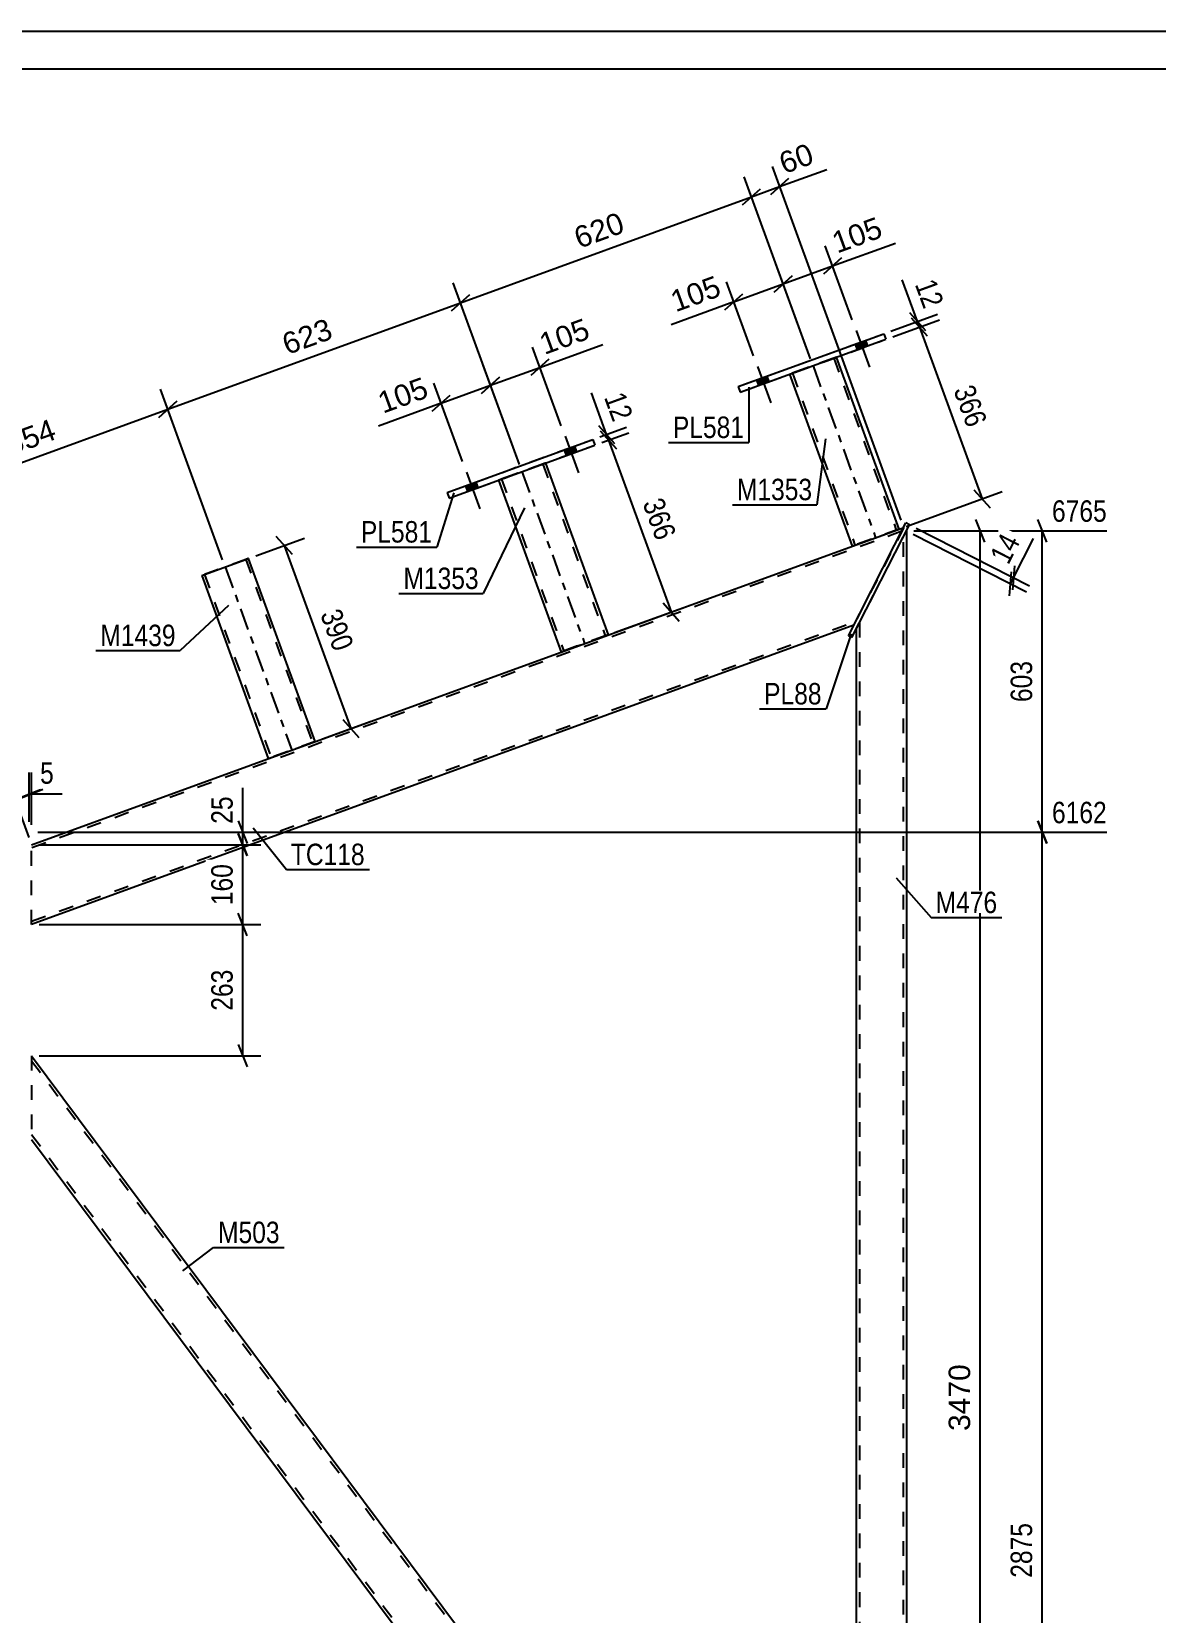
# Model space of a CAD drawing. Header units: millimetres. Extents: x 0 to 1189, y 0 to 841.
# Drawn here: x 181.7 to 331.7, y 630 to 841 of the extents above; entities that cross this region are included whole.
import ezdxf

# ---------------------------------------------------------------- set-up
doc = ezdxf.new("R2010")
doc.units = ezdxf.units.MM
doc.linetypes.add('DXK_LINE_DOT2', pattern=[3.9198, 1.9599, -1.9599])
doc.linetypes.add('DXK_LINE_DOT3', pattern=[5.9187, 2.979, -0.9799, 0.9799, -0.9799])
doc.styles.add('Arial', font='ARIAL.TTF', dxfattribs={"height": 0.2})
doc.styles.add('Arial Narrow', font='ARIALN.TTF', dxfattribs={"height": 0.2})

# ---------------------------------------------------------------- blocks, each defined once
blk = doc.blocks.new('Unknown-285407614-1132')
at = {"color": 5, "linetype": 'Continuous'}
for p, q in [((1189, 841), (0, 841)), ((1184, 836), (5, 836))]:
    blk.add_line(p, q, dxfattribs=at)
blk = doc.blocks.new('Part-285407614-4448 - 4432')
at = {"color": 2, "linetype": 'Continuous'}
for p, q in [((181.71, 732.52), (298.04, 774.86)), ((291.37, 761.79), (181.71, 721.88))]:
    blk.add_line(p, q, dxfattribs=at)
at = {"color": 7, "linetype": 'DXK_LINE_DOT2'}
for p, q in [((298.04, 774.86), (291.37, 761.79)), ((297.77, 774.33), (181.71, 732.09)), ((181.71, 722.3), (291.64, 762.31)), ((181.71, 721.88), (181.71, 732.52))]:
    blk.add_line(p, q, dxfattribs=at)
blk = doc.blocks.new('Part-285407614-4463 - 4432')
at = {"color": 7, "linetype": 'DXK_LINE_DOT2'}
for p, q in [((291.74, 761.34), (298.4, 774.4)), ((298, 543.56), (298, 773.62)), ((292.14, 762.12), (292.14, 550.79))]:
    blk.add_line(p, q, dxfattribs=at)
at = {"color": 2, "linetype": 'Continuous'}
for p, q in [((298.4, 774.4), (298.4, 543.07)), ((291.74, 556.8), (291.74, 761.34))]:
    blk.add_line(p, q, dxfattribs=at)
blk = doc.blocks.new('Part-285407614-4671 - 4432')
at = {"color": 7, "linetype": 'DXK_LINE_DOT2'}
for p, q in [((288.7, 797.42), (282.81, 795.28)), ((289.08, 797.56), (283.19, 795.42)), ((289.02, 797.54), (288.32, 797.29)), ((288.7, 797.42), (288.7, 797.42)), ((288.7, 797.42), (297.05, 774.49)), ((289.08, 797.56), (289.02, 797.54)), ((289.08, 797.56), (289.08, 797.56)), ((289.08, 797.56), (289.08, 797.56)), ((289.08, 797.56), (289.08, 797.56)), ((282.81, 795.28), (282.87, 795.3)), ((282.81, 795.28), (282.81, 795.28)), ((282.81, 795.28), (282.81, 795.28)), ((282.81, 795.28), (282.81, 795.28)), ((282.87, 795.3), (283.56, 795.55)), ((283.19, 795.42), (283.22, 795.43)), ((283.19, 795.42), (283.19, 795.42)), ((283.19, 795.42), (291.54, 772.48)), ((283.22, 795.43), (283.3, 795.46)), ((297.42, 774.62), (291.16, 772.34)), ((297.37, 774.6), (296.67, 774.35)), ((297.42, 774.62), (297.37, 774.6)), ((297.42, 774.62), (297.42, 774.63)), ((297.42, 774.62), (297.42, 774.63)), ((297.42, 774.62), (297.42, 774.62)), ((291.16, 772.34), (297.05, 774.49)), ((291.16, 772.35), (291.16, 772.34)), ((291.16, 772.34), (291.16, 772.34))]:
    blk.add_line(p, q, dxfattribs=at)
at = {"color": 7, "linetype": 'DXK_LINE_DOT3'}
blk.add_line((285.94, 796.42), (294.29, 773.48), dxfattribs=at)
at = {"color": 2, "linetype": 'Continuous'}
for p, q in [((297.42, 774.63), (289.08, 797.56)), ((282.81, 795.28), (291.16, 772.35))]:
    blk.add_line(p, q, dxfattribs=at)
blk = doc.blocks.new('Part-285407614-4664 - 4432')
at = {"color": 2, "linetype": 'Continuous'}
for p, q in [((204.4, 768.43), (210.66, 770.71)), ((210.66, 770.71), (210.66, 770.71)), ((219.55, 746.29), (210.66, 770.71)), ((204.4, 768.43), (204.4, 768.43)), ((204.4, 768.43), (213.28, 744.01))]:
    blk.add_line(p, q, dxfattribs=at)
at = {"color": 7, "linetype": 'DXK_LINE_DOT2'}
for p, q in [((210.28, 770.58), (204.4, 768.43)), ((210.6, 770.69), (209.91, 770.44)), ((210.28, 770.58), (210.28, 770.58)), ((210.28, 770.58), (219.18, 746.14)), ((210.66, 770.71), (210.6, 770.69)), ((204.77, 768.57), (204.8, 768.58)), ((204.77, 768.57), (204.77, 768.57)), ((204.77, 768.57), (213.66, 744.14)), ((213.29, 744), (219.18, 746.14)), ((219.55, 746.28), (213.66, 744.14)), ((219.5, 746.26), (219.09, 746.11)), ((219.55, 746.28), (219.5, 746.26)), ((219.55, 746.28), (219.55, 746.29)), ((219.55, 746.29), (219.55, 746.28)), ((219.55, 746.28), (219.55, 746.28)), ((213.28, 744.01), (213.29, 744)), ((213.29, 744), (213.34, 744.02)), ((213.29, 744), (213.29, 744)), ((213.34, 744.02), (214.04, 744.27))]:
    blk.add_line(p, q, dxfattribs=at)
at = {"color": 7, "linetype": 'DXK_LINE_DOT3'}
blk.add_line((207.53, 769.57), (216.42, 745.14), dxfattribs=at)
blk = doc.blocks.new('Part-285407614-4493 - 4432')
at = {"color": 2, "linetype": 'Continuous'}
for p, q in [((181.71, 704.36), (291.74, 556.8)), ((181.71, 693.2), (288.68, 549.75)), ((291.74, 556.8), (291.74, 555.46)), ((291.74, 555.46), (291.74, 551.28))]:
    blk.add_line(p, q, dxfattribs=at)
at = {"color": 7, "linetype": 'DXK_LINE_DOT2'}
for p, q in [((181.71, 704.36), (181.71, 693.2)), ((181.71, 703.69), (291.74, 556.13)), ((181.71, 693.87), (289.07, 549.89)), ((291.74, 556.7), (291.74, 555.46)), ((290.48, 551.98), (290.9, 552.32)), ((290.48, 551.98), (291.47, 550.76)), ((290.9, 552.32), (291.74, 551.28)), ((291.47, 550.76), (288.68, 549.75))]:
    blk.add_line(p, q, dxfattribs=at)
blk = doc.blocks.new('Bolt-285407614-4729 - 4432')
at = {"linetype": 'Continuous'}
for points in [[(291.83, 798.56), (293.21, 799.06), (292.94, 799.81), (291.56, 799.31)], [(278.68, 793.77), (280.06, 794.28), (279.78, 795.03), (278.4, 794.53)]]:
    blk.add_hatch(color=1, dxfattribs=at).paths.add_polyline_path(points)
at = {"color": 1, "linetype": 'Continuous'}
for p, q in [((291.68, 801.13), (293.46, 796.24)), ((291.56, 799.31), (291.83, 798.56)), ((292.94, 799.81), (293.21, 799.06)), ((278.52, 796.34), (280.3, 791.46)), ((278.4, 794.53), (278.68, 793.77)), ((279.78, 795.03), (280.06, 794.28))]:
    blk.add_line(p, q, dxfattribs=at)
blk = doc.blocks.new('Part-285407614-4554 - 4432')
at = {"color": 2, "linetype": 'Continuous'}
for p, q in [((290.66, 760.39), (298.34, 775.45)), ((291.13, 760.15), (298.81, 775.21)), ((298.81, 775.21), (298.34, 775.45)), ((291.13, 760.15), (290.66, 760.39))]:
    blk.add_line(p, q, dxfattribs=at)
blk = doc.blocks.new('Part-285407614-4676 - 4432')
at = {"color": 2, "linetype": 'Continuous'}
for p, q in [((275.96, 793.64), (295.38, 800.7)), ((276.23, 792.88), (295.66, 799.95)), ((295.38, 800.7), (295.66, 799.95)), ((275.96, 793.64), (276.23, 792.88))]:
    blk.add_line(p, q, dxfattribs=at)
at = {"color": 7, "linetype": 'DXK_LINE_DOT2'}
for p, q in [((275.96, 793.64), (295.38, 800.7)), ((276.23, 792.88), (295.66, 799.95))]:
    blk.add_line(p, q, dxfattribs=at)
blk = doc.blocks.new('Bolt-285407614-4725 - 4432')
at = {"linetype": 'Continuous'}
for points in [[(253.01, 784.44), (254.39, 784.94), (254.12, 785.7), (252.74, 785.19)], [(239.86, 779.65), (241.23, 780.16), (240.96, 780.91), (239.58, 780.41)]]:
    blk.add_hatch(color=1, dxfattribs=at).paths.add_polyline_path(points)
at = {"color": 1, "linetype": 'Continuous'}
for p, q in [((252.74, 785.19), (253.01, 784.44)), ((252.86, 787.01), (254.64, 782.12)), ((254.12, 785.7), (254.39, 784.94)), ((239.7, 782.22), (241.48, 777.34)), ((240.96, 780.91), (241.23, 780.16)), ((239.58, 780.41), (239.86, 779.65))]:
    blk.add_line(p, q, dxfattribs=at)
blk = doc.blocks.new('Part-285407614-4632 - 4432')
at = {"color": 7, "linetype": 'DXK_LINE_DOT2'}
for p, q in [((249.88, 783.3), (243.99, 781.16)), ((250.25, 783.44), (244.37, 781.3)), ((250.2, 783.42), (249.5, 783.17)), ((249.88, 783.3), (249.88, 783.3)), ((249.88, 783.3), (258.23, 760.37)), ((250.25, 783.44), (250.2, 783.42)), ((250.25, 783.44), (250.25, 783.44)), ((250.25, 783.44), (250.25, 783.44)), ((250.25, 783.44), (250.25, 783.44)), ((243.99, 781.16), (244.05, 781.18)), ((243.99, 781.16), (243.99, 781.16)), ((243.99, 781.16), (243.99, 781.16)), ((243.99, 781.16), (243.99, 781.16)), ((244.05, 781.18), (244.74, 781.44)), ((244.37, 781.3), (244.39, 781.31)), ((244.37, 781.3), (244.37, 781.3)), ((244.37, 781.3), (252.71, 758.36)), ((244.39, 781.31), (244.48, 781.34)), ((258.6, 760.5), (252.34, 758.22)), ((258.23, 760.37), (253.09, 758.5)), ((258.54, 760.48), (257.85, 760.23)), ((258.6, 760.5), (258.54, 760.48)), ((258.6, 760.5), (258.6, 760.5)), ((258.6, 760.5), (258.6, 760.5)), ((252.34, 758.22), (252.34, 758.22)), ((252.34, 758.22), (252.34, 758.22)), ((252.71, 758.36), (252.74, 758.37))]:
    blk.add_line(p, q, dxfattribs=at)
at = {"color": 2, "linetype": 'Continuous'}
for p, q in [((250.25, 783.44), (258.6, 760.5)), ((243.99, 781.16), (252.34, 758.22)), ((253.09, 758.5), (252.34, 758.22))]:
    blk.add_line(p, q, dxfattribs=at)
at = {"color": 7, "linetype": 'DXK_LINE_DOT3'}
blk.add_line((247.12, 782.3), (255.47, 759.36), dxfattribs=at)
blk = doc.blocks.new('Part-285407614-4647 - 4432')
at = {"color": 2, "linetype": 'Continuous'}
for p, q in [((237.14, 779.52), (256.56, 786.58)), ((237.41, 778.76), (256.83, 785.83)), ((256.56, 786.58), (256.83, 785.83)), ((237.14, 779.52), (237.41, 778.76))]:
    blk.add_line(p, q, dxfattribs=at)
at = {"color": 7, "linetype": 'DXK_LINE_DOT2'}
for p, q in [((237.14, 779.52), (256.56, 786.58)), ((237.41, 778.76), (256.83, 785.83))]:
    blk.add_line(p, q, dxfattribs=at)
blk = doc.blocks.new('Bolt-285407614-4726 - 4432')
at = {"linetype": 'Continuous'}
for points in [[(253.01, 784.44), (254.39, 784.94), (254.12, 785.7), (252.74, 785.19)], [(239.86, 779.65), (241.23, 780.16), (240.96, 780.91), (239.58, 780.41)]]:
    blk.add_hatch(color=1, dxfattribs=at).paths.add_polyline_path(points)
at = {"color": 1, "linetype": 'Continuous'}
for p, q in [((252.74, 785.19), (253.01, 784.44)), ((252.86, 787.01), (254.64, 782.12)), ((254.12, 785.7), (254.39, 784.94)), ((239.7, 782.22), (241.48, 777.34)), ((240.96, 780.91), (241.23, 780.16)), ((239.58, 780.41), (239.86, 779.65))]:
    blk.add_line(p, q, dxfattribs=at)
blk = doc.blocks.new('Bolt-285407614-4730 - 4432')
at = {"linetype": 'Continuous'}
for points in [[(291.83, 798.56), (293.21, 799.06), (292.94, 799.81), (291.56, 799.31)], [(278.68, 793.77), (280.06, 794.28), (279.78, 795.03), (278.4, 794.53)]]:
    blk.add_hatch(color=1, dxfattribs=at).paths.add_polyline_path(points)
at = {"color": 1, "linetype": 'Continuous'}
for p, q in [((291.68, 801.13), (293.46, 796.24)), ((291.56, 799.31), (291.83, 798.56)), ((292.94, 799.81), (293.21, 799.06)), ((278.52, 796.34), (280.3, 791.46)), ((278.4, 794.53), (278.68, 793.77)), ((279.78, 795.03), (280.06, 794.28))]:
    blk.add_line(p, q, dxfattribs=at)
blk = doc.blocks.new('StraightDimension-285407614-4934 - 4432')
at = {"color": 7, "linetype": 'Continuous'}
for p, q in [((252.34, 788.42), (248.54, 798.88)), ((246.78, 783.24), (241.96, 796.48)), ((242.93, 793.81), (249.51, 796.2)), ((250.72, 797.28), (248.31, 795.12)), ((241.73, 792.73), (244.14, 794.88))]:
    blk.add_line(p, q, dxfattribs=at)
at = {"color": 0}
blk.add_wipeout([(257.15, 799.78), (255.71, 803.72), (248.31, 801.03), (249.75, 797.08)], dxfattribs=at)
at = {"color": 7, "linetype": 'Continuous'}
blk.add_line((249.51, 796.2), (257.9, 799.25), dxfattribs=at)
blk.add_line((249.51, 796.2), (257.9, 799.25), dxfattribs=at)
at = {"color": 3, "style": 'Arial'}
blk.add_text('105', height=2.865, rotation=20.002, dxfattribs=at).set_placement((250.11, 797.85))
blk = doc.blocks.new('StraightDimension-285407614-5119 - 4432')
at = {"color": 7, "linetype": 'Continuous'}
for p, q in [((257.33, 788.46), (259.48, 786.05)), ((257.5, 786.93), (261.08, 788.23)), ((259.75, 785.3), (257.6, 787.71)), ((257.77, 786.18), (261.36, 787.48)), ((258.4, 787.26), (258.68, 786.5))]:
    blk.add_line(p, q, dxfattribs=at)
at = {"color": 0}
blk.add_wipeout([(258.93, 788.01), (262.88, 789.44), (261.22, 794.01), (257.27, 792.57)], dxfattribs=at)
at = {"color": 7, "linetype": 'Continuous'}
blk.add_line((258.4, 787.26), (256.38, 792.81), dxfattribs=at)
blk.add_line((258.4, 787.26), (256.38, 792.81), dxfattribs=at)
at = {"color": 3, "style": 'Arial Narrow'}
blk.add_text('12', height=2.863, rotation=-69.9983, dxfattribs=at).set_placement((258.04, 792.21))
blk = doc.blocks.new('StraightDimension-285407614-4777 - 4432')
at = {"color": 7, "linetype": 'Continuous'}
for p, q in [((317.12, 732.68), (315.92, 735.68)), ((182.71, 734.18), (325.13, 734.18)), ((316.52, 542.55), (316.52, 734.18)), ((299.14, 542.55), (325.13, 542.55)), ((315.92, 544.05), (317.12, 541.05))]:
    blk.add_line(p, q, dxfattribs=at)
at = {"color": 0, "linetype": 'Continuous'}
blk.add_wipeout([(325.73, 734.78), (325.73, 738.98), (317.22, 738.98), (317.22, 734.78)], dxfattribs=at)
at = {"color": 0}
blk.add_wipeout([(315.77, 642.62), (311.57, 642.62), (311.57, 634.11), (315.77, 634.11)], dxfattribs=at)
at = {"color": 3, "linetype": 'Continuous', "style": 'Arial Narrow'}
blk.add_text('6162', height=2.863, dxfattribs=at).set_placement((317.82, 735.38))
at = {"color": 3, "style": 'Arial Narrow'}
blk.add_text('2875', height=2.863, rotation=90.0002, dxfattribs=at).set_placement((315.17, 634.71))
blk = doc.blocks.new('StraightDimension-285407614-4788 - 4432')
at = {"color": 7, "linetype": 'Continuous'}
for p, q in [((317.12, 772.9), (315.92, 775.9)), ((299.4, 774.4), (325.13, 774.4)), ((316.52, 734.18), (316.52, 774.4)), ((315.92, 735.68), (317.12, 732.68)), ((182.71, 734.18), (325.13, 734.18))]:
    blk.add_line(p, q, dxfattribs=at)
at = {"color": 0, "linetype": 'Continuous'}
blk.add_wipeout([(325.73, 775), (325.73, 779.2), (317.22, 779.2), (317.22, 775)], dxfattribs=at)
at = {"color": 0}
blk.add_wipeout([(315.77, 757.64), (311.57, 757.64), (311.57, 750.95), (315.77, 750.95)], dxfattribs=at)
at = {"color": 3, "linetype": 'Continuous', "style": 'Arial Narrow'}
blk.add_text('6765', height=2.863, dxfattribs=at).set_placement((317.82, 775.6))
at = {"color": 3, "style": 'Arial Narrow'}
blk.add_text('603', height=2.863, rotation=90.0002, dxfattribs=at).set_placement((315.17, 751.55))
blk = doc.blocks.new('StraightDimension-285407614-4894 - 4432')
at = {"color": 7, "linetype": 'Continuous'}
for p, q in [((299.71, 774.75), (314.82, 767.04)), ((299.29, 773.95), (314.41, 766.24)), ((312.13, 765.72), (312.42, 768.94)), ((312.83, 769.74), (312.54, 766.52)), ((312.27, 767.33), (312.68, 768.13))]:
    blk.add_line(p, q, dxfattribs=at)
at = {"color": 0}
blk.add_wipeout([(314.46, 773.27), (310.72, 775.18), (308.51, 770.85), (312.25, 768.94)], dxfattribs=at)
at = {"color": 7, "linetype": 'Continuous'}
blk.add_line((312.68, 768.13), (315.37, 773.39), dxfattribs=at)
blk.add_line((312.68, 768.13), (315.37, 773.39), dxfattribs=at)
at = {"color": 3, "style": 'Arial Narrow'}
blk.add_text('14', height=2.863, rotation=62.9738, dxfattribs=at).set_placement((311.99, 769.75))
blk = doc.blocks.new('StraightDimension-285407614-4906 - 4432')
at = {"color": 7, "linetype": 'Continuous'}
for p, q in [((211.6, 771.05), (218.09, 773.42)), ((216.49, 771.24), (214.33, 773.65)), ((215.41, 772.44), (224.3, 748.02)), ((223.22, 749.22), (225.37, 746.81)), ((220.49, 746.63), (226.98, 748.99))]:
    blk.add_line(p, q, dxfattribs=at)
at = {"color": 0}
blk.add_wipeout([(221.7, 757.35), (225.65, 758.78), (223.36, 765.06), (219.41, 763.63)], dxfattribs=at)
at = {"color": 3, "style": 'Arial Narrow'}
blk.add_text('390', height=2.863, rotation=-69.9983, dxfattribs=at).set_placement((220.18, 763.27))
blk = doc.blocks.new('StraightDimension-285407614-4925 - 4432')
at = {"color": 7, "linetype": 'Continuous'}
for p, q in [((246.78, 783.24), (241.96, 796.48)), ((239.19, 783.63), (235.38, 794.09)), ((236.36, 791.41), (242.93, 793.81)), ((244.14, 794.88), (241.73, 792.73)), ((235.15, 790.34), (237.56, 792.49))]:
    blk.add_line(p, q, dxfattribs=at)
at = {"color": 0}
blk.add_wipeout([(235.61, 791.94), (234.17, 795.88), (226.77, 793.19), (228.21, 789.25)], dxfattribs=at)
at = {"color": 7, "linetype": 'Continuous'}
blk.add_line((236.36, 791.41), (227.97, 788.36), dxfattribs=at)
blk.add_line((236.36, 791.41), (227.97, 788.36), dxfattribs=at)
at = {"color": 3, "style": 'Arial'}
blk.add_text('105', height=2.865, rotation=20.002, dxfattribs=at).set_placement((228.57, 790.01))
blk = doc.blocks.new('StraightDimension-285407614-4944 - 4432')
at = {"color": 7, "linetype": 'Continuous'}
for p, q in [((181.38, 735.58), (181.38, 742.15)), ((181.71, 735.18), (181.71, 742.15)), ((179.88, 738.7), (182.88, 739.9)), ((183.21, 739.9), (180.21, 738.7)), ((181.38, 739.3), (181.71, 739.3))]:
    blk.add_line(p, q, dxfattribs=at)
at = {"color": 0}
blk.add_wipeout([(185.27, 740.05), (185.27, 744.25), (182.24, 744.25), (182.24, 740.05)], dxfattribs=at)
at = {"color": 7, "linetype": 'Continuous'}
blk.add_line((181.71, 739.3), (185.79, 739.3), dxfattribs=at)
blk.add_line((181.71, 739.3), (185.79, 739.3), dxfattribs=at)
at = {"color": 3, "style": 'Arial Narrow'}
blk.add_text('5', height=2.86, dxfattribs=at).set_placement((182.84, 740.65))
blk = doc.blocks.new('StraightDimension-285407614-4956 - 4432')
at = {"color": 7, "linetype": 'Continuous'}
for p, q in [((289.75, 810.81), (287.35, 808.65)), ((291.17, 802.54), (287.57, 812.41)), ((280.77, 806.26), (283.18, 808.41)), ((285.6, 797.36), (281, 810.01)), ((281.97, 807.33), (288.55, 809.73))]:
    blk.add_line(p, q, dxfattribs=at)
at = {"color": 0}
blk.add_wipeout([(296.18, 813.31), (294.75, 817.25), (287.35, 814.56), (288.79, 810.61)], dxfattribs=at)
at = {"color": 7, "linetype": 'Continuous'}
blk.add_line((288.55, 809.73), (296.93, 812.78), dxfattribs=at)
blk.add_line((288.55, 809.73), (296.93, 812.78), dxfattribs=at)
at = {"color": 3, "style": 'Arial'}
blk.add_text('105', height=2.865, rotation=20.002, dxfattribs=at).set_placement((289.15, 811.38))
blk = doc.blocks.new('StraightDimension-285407614-4965 - 4432')
at = {"color": 7, "linetype": 'Continuous'}
for p, q in [((283.18, 808.41), (280.77, 806.26)), ((285.6, 797.36), (281, 810.01)), ((278.01, 797.75), (274.42, 807.62)), ((275.39, 804.94), (281.97, 807.33)), ((274.19, 803.86), (276.6, 806.02))]:
    blk.add_line(p, q, dxfattribs=at)
at = {"color": 0}
blk.add_wipeout([(274.64, 805.47), (273.21, 809.41), (265.81, 806.72), (267.25, 802.77)], dxfattribs=at)
at = {"color": 7, "linetype": 'Continuous'}
blk.add_line((275.39, 804.94), (267.01, 801.89), dxfattribs=at)
blk.add_line((275.39, 804.94), (267.01, 801.89), dxfattribs=at)
at = {"color": 3, "style": 'Arial'}
blk.add_text('105', height=2.865, rotation=20.002, dxfattribs=at).set_placement((267.61, 803.54))
blk = doc.blocks.new('StraightDimension-285407614-4976 - 4432')
at = {"color": 7, "linetype": 'Continuous'}
for p, q in [((246.78, 783.24), (237.95, 807.5)), ((199.87, 790.61), (238.92, 804.82)), ((237.72, 803.75), (240.13, 805.9)), ((201.08, 791.69), (198.67, 789.53)), ((207.19, 770.51), (198.9, 793.29))]:
    blk.add_line(p, q, dxfattribs=at)
at = {"color": 0}
blk.add_wipeout([(222.84, 799.77), (221.4, 803.71), (214.01, 801.02), (215.44, 797.07)], dxfattribs=at)
at = {"color": 3, "style": 'Arial'}
blk.add_text('623', height=2.865, rotation=20.002, dxfattribs=at).set_placement((215.8, 797.84))
blk = doc.blocks.new('StraightDimension-285407614-4982 - 4432')
at = {"color": 7, "linetype": 'Continuous'}
for p, q in [((285.6, 797.36), (276.77, 821.63)), ((238.92, 804.82), (277.74, 818.95)), ((276.54, 817.88), (278.95, 820.03)), ((246.78, 783.24), (237.95, 807.5)), ((240.13, 805.9), (237.72, 803.75))]:
    blk.add_line(p, q, dxfattribs=at)
at = {"color": 0}
blk.add_wipeout([(261.78, 813.94), (260.34, 817.89), (252.94, 815.19), (254.38, 811.25)], dxfattribs=at)
at = {"color": 3, "style": 'Arial'}
blk.add_text('620', height=2.865, rotation=20.002, dxfattribs=at).set_placement((254.74, 812.02))
blk = doc.blocks.new('StraightDimension-285407614-4988 - 4432')
at = {"color": 7, "linetype": 'Continuous'}
for p, q in [((285.6, 797.36), (276.77, 821.63)), ((282.69, 821.39), (280.29, 819.24)), ((297.69, 775.8), (280.52, 822.99)), ((276.54, 817.88), (278.95, 820.03)), ((277.74, 818.95), (281.49, 820.32))]:
    blk.add_line(p, q, dxfattribs=at)
at = {"color": 0}
blk.add_wipeout([(287.03, 823.13), (285.6, 827.08), (280.29, 825.15), (281.73, 821.2)], dxfattribs=at)
at = {"color": 7, "linetype": 'Continuous'}
blk.add_line((281.49, 820.32), (287.78, 822.61), dxfattribs=at)
blk.add_line((281.49, 820.32), (287.78, 822.61), dxfattribs=at)
at = {"color": 3, "style": 'Arial'}
blk.add_text('60', height=2.865, rotation=20.002, dxfattribs=at).set_placement((282.09, 821.97))
blk = doc.blocks.new('StraightDimension-285407614-4996 - 4432')
at = {"color": 7, "linetype": 'Continuous'}
for p, q in [((198.67, 789.53), (201.08, 791.69)), ((207.19, 770.51), (198.9, 793.29)), ((165.17, 777.98), (199.87, 790.61)), ((166.37, 779.05), (163.96, 776.9)), ((181.37, 733.46), (164.19, 780.66))]:
    blk.add_line(p, q, dxfattribs=at)
at = {"color": 0}
blk.add_wipeout([(185.96, 786.34), (184.52, 790.29), (177.13, 787.6), (178.56, 783.65)], dxfattribs=at)
at = {"color": 3, "style": 'Arial'}
blk.add_text('554', height=2.865, rotation=20.002, dxfattribs=at).set_placement((178.92, 784.42))
blk = doc.blocks.new('StraightDimension-285407614-5027 - 4432')
at = {"color": 7, "linetype": 'Continuous'}
for p, q in [((182.71, 732.52), (212.28, 732.52)), ((209.28, 734.02), (210.48, 731.02)), ((209.88, 721.88), (209.88, 732.52)), ((182.71, 721.88), (212.28, 721.88)), ((210.48, 720.38), (209.28, 723.38))]:
    blk.add_line(p, q, dxfattribs=at)
at = {"color": 0}
blk.add_wipeout([(209.13, 730.54), (204.93, 730.54), (204.93, 723.85), (209.13, 723.85)], dxfattribs=at)
at = {"color": 3, "style": 'Arial Narrow'}
blk.add_text('160', height=2.863, rotation=90.0002, dxfattribs=at).set_placement((208.53, 724.45))
blk = doc.blocks.new('StraightDimension-285407614-5039 - 4432')
at = {"color": 7, "linetype": 'Continuous'}
for p, q in [((209.28, 735.68), (210.48, 732.68)), ((182.55, 734.18), (212.28, 734.18)), ((182.71, 732.52), (212.28, 732.52)), ((210.48, 731.02), (209.28, 734.02)), ((209.88, 732.52), (209.88, 734.18))]:
    blk.add_line(p, q, dxfattribs=at)
at = {"color": 0}
blk.add_wipeout([(209.13, 739.57), (204.93, 739.57), (204.93, 734.71), (209.13, 734.71)], dxfattribs=at)
at = {"color": 7, "linetype": 'Continuous'}
blk.add_line((209.88, 734.18), (209.88, 740.09), dxfattribs=at)
blk.add_line((209.88, 734.18), (209.88, 740.09), dxfattribs=at)
at = {"color": 3, "style": 'Arial Narrow'}
blk.add_text('25', height=2.863, rotation=90.0002, dxfattribs=at).set_placement((208.53, 735.31))
blk = doc.blocks.new('StraightDimension-285407614-5054 - 4432')
at = {"color": 7, "linetype": 'Continuous'}
for p, q in [((182.71, 721.88), (212.28, 721.88)), ((210.48, 720.38), (209.28, 723.38)), ((209.88, 704.36), (209.88, 721.88)), ((209.28, 705.86), (210.48, 702.86)), ((182.71, 704.36), (212.28, 704.36))]:
    blk.add_line(p, q, dxfattribs=at)
at = {"color": 0}
blk.add_wipeout([(209.13, 716.46), (204.93, 716.46), (204.93, 709.77), (209.13, 709.77)], dxfattribs=at)
at = {"color": 3, "style": 'Arial Narrow'}
blk.add_text('263', height=2.863, rotation=90.0002, dxfattribs=at).set_placement((208.53, 710.37))
blk = doc.blocks.new('StraightDimension-285407614-5066 - 4432')
at = {"color": 7, "linetype": 'Continuous'}
for p, q in [((296.32, 801.05), (302.55, 803.31)), ((296.59, 800.29), (302.82, 802.56)), ((298.79, 803.54), (300.95, 801.13)), ((301.22, 800.38), (299.07, 802.79)), ((299.87, 802.34), (300.14, 801.59))]:
    blk.add_line(p, q, dxfattribs=at)
at = {"color": 0}
blk.add_wipeout([(300.4, 803.09), (304.34, 804.52), (302.68, 809.09), (298.74, 807.65)], dxfattribs=at)
at = {"color": 7, "linetype": 'Continuous'}
blk.add_line((299.87, 802.34), (297.85, 807.89), dxfattribs=at)
blk.add_line((299.87, 802.34), (297.85, 807.89), dxfattribs=at)
at = {"color": 3, "style": 'Arial Narrow'}
blk.add_text('12', height=2.863, rotation=-69.9983, dxfattribs=at).set_placement((299.5, 807.29))
blk = doc.blocks.new('StraightDimension-285407614-5072 - 4432')
at = {"color": 7, "linetype": 'Continuous'}
for p, q in [((296.59, 800.29), (302.82, 802.56)), ((301.22, 800.38), (299.07, 802.79)), ((300.14, 801.59), (308.49, 778.66)), ((298.36, 774.97), (311.17, 779.64)), ((307.41, 779.87), (309.57, 777.46))]:
    blk.add_line(p, q, dxfattribs=at)
at = {"color": 0}
blk.add_wipeout([(306.16, 787.24), (310.11, 788.68), (307.83, 794.96), (303.88, 793.52)], dxfattribs=at)
at = {"color": 3, "style": 'Arial Narrow'}
blk.add_text('366', height=2.863, rotation=-69.9983, dxfattribs=at).set_placement((304.65, 793.16))
blk = doc.blocks.new('StraightDimension-285407614-5125 - 4432')
at = {"color": 7, "linetype": 'Continuous'}
for p, q in [((259.75, 785.3), (257.6, 787.71)), ((257.77, 786.18), (261.36, 787.48)), ((258.68, 786.5), (267.03, 763.57)), ((259.48, 760.82), (269.7, 764.54)), ((265.95, 764.77), (268.1, 762.36))]:
    blk.add_line(p, q, dxfattribs=at)
at = {"color": 0}
blk.add_wipeout([(264.7, 772.15), (268.65, 773.59), (266.36, 779.87), (262.41, 778.43)], dxfattribs=at)
at = {"color": 3, "style": 'Arial Narrow'}
blk.add_text('366', height=2.863, rotation=-69.9983, dxfattribs=at).set_placement((263.18, 778.08))
blk = doc.blocks.new('StraightDimension-285407614-41033 - 4432')
at = {"color": 7, "linetype": 'Continuous'}
for p, q in [((308.85, 772.9), (307.65, 775.9)), ((299.4, 774.4), (310.65, 774.4)), ((308.25, 543.07), (308.25, 774.4))]:
    blk.add_line(p, q, dxfattribs=at)
at = {"color": 0}
blk.add_wipeout([(307.5, 663.78), (303.3, 663.78), (303.3, 653.69), (307.5, 653.69)], dxfattribs=at)
at = {"color": 3, "style": 'Arial'}
blk.add_text('3470', height=2.865, rotation=90.0002, dxfattribs=at).set_placement((306.9, 654.29))
blk = doc.blocks.new('Mark-285407614-4444 - 4432')
at = {"color": 0}
blk.add_wipeout([(226.16, 729.79), (226.16, 732.79), (216.29, 732.79), (216.29, 729.79)], dxfattribs=at)
blk.add_wipeout([(226.16, 729.79), (226.16, 732.79), (216.29, 732.79), (216.29, 729.79)], dxfattribs=at)
at = {"color": 30, "linetype": 'Continuous'}
for p, q in [((211.26, 734.77), (215.69, 729.19)), ((215.69, 729.19), (226.76, 729.19))]:
    blk.add_line(p, q, dxfattribs=at)
at = {"color": 3, "style": 'Arial Narrow'}
blk.add_text('TC118', height=2.863, dxfattribs=at).set_placement((216.29, 729.79))
blk = doc.blocks.new('Mark-285407614-4459 - 4432')
at = {"color": 0}
blk.add_wipeout([(310.53, 723.39), (310.53, 726.39), (302.3, 726.39), (302.3, 723.39)], dxfattribs=at)
blk.add_wipeout([(310.53, 723.39), (310.53, 726.39), (302.3, 726.39), (302.3, 723.39)], dxfattribs=at)
at = {"color": 30, "linetype": 'Continuous'}
for p, q in [((297.05, 728.1), (301.7, 722.79)), ((301.7, 722.79), (311.13, 722.79))]:
    blk.add_line(p, q, dxfattribs=at)
at = {"color": 3, "style": 'Arial Narrow'}
blk.add_text('M476', height=2.863, dxfattribs=at).set_placement((302.3, 723.39))
blk = doc.blocks.new('Mark-285407614-4489 - 4432')
at = {"color": 0}
blk.add_wipeout([(214.8, 679.36), (214.8, 682.36), (206.58, 682.36), (206.58, 679.36)], dxfattribs=at)
blk.add_wipeout([(214.8, 679.36), (214.8, 682.36), (206.58, 682.36), (206.58, 679.36)], dxfattribs=at)
at = {"color": 30, "linetype": 'Continuous'}
for p, q in [((201.88, 675.66), (205.98, 678.76)), ((205.98, 678.76), (215.4, 678.76))]:
    blk.add_line(p, q, dxfattribs=at)
at = {"color": 3, "style": 'Arial Narrow'}
blk.add_text('M503', height=2.863, dxfattribs=at).set_placement((206.58, 679.36))
blk = doc.blocks.new('Mark-285407614-4667 - 4432')
at = {"color": 0}
blk.add_wipeout([(285.84, 778.48), (285.84, 781.48), (275.79, 781.48), (275.79, 778.48)], dxfattribs=at)
blk.add_wipeout([(285.84, 778.48), (285.84, 781.48), (275.79, 781.48), (275.79, 778.48)], dxfattribs=at)
at = {"color": 30, "linetype": 'Continuous'}
for p in [(287.61, 786.69), (275.19, 777.88)]:
    blk.add_line(p, (286.44, 777.88), dxfattribs=at)
at = {"color": 3, "style": 'Arial Narrow'}
blk.add_text('M1353', height=2.863, dxfattribs=at).set_placement((275.79, 778.48))
blk = doc.blocks.new('Mark-285407614-4550 - 4432')
at = {"color": 0}
blk.add_wipeout([(287.1, 751.23), (287.1, 754.23), (279.42, 754.23), (279.42, 751.23)], dxfattribs=at)
blk.add_wipeout([(287.1, 751.23), (287.1, 754.23), (279.42, 754.23), (279.42, 751.23)], dxfattribs=at)
at = {"color": 30, "linetype": 'Continuous'}
for p in [(291.03, 760.63), (278.82, 750.63)]:
    blk.add_line(p, (287.7, 750.63), dxfattribs=at)
at = {"color": 3, "style": 'Arial Narrow'}
blk.add_text('PL88', height=2.863, dxfattribs=at).set_placement((279.42, 751.23))
blk = doc.blocks.new('Mark-285407614-4643 - 4432')
at = {"color": 0}
blk.add_wipeout([(235.14, 772.83), (235.14, 775.83), (225.63, 775.83), (225.63, 772.83)], dxfattribs=at)
blk.add_wipeout([(235.14, 772.83), (235.14, 775.83), (225.63, 775.83), (225.63, 772.83)], dxfattribs=at)
at = {"color": 30, "linetype": 'Continuous'}
for p in [(238.05, 779.48), (225.03, 772.23)]:
    blk.add_line(p, (235.74, 772.23), dxfattribs=at)
at = {"color": 3, "style": 'Arial Narrow'}
blk.add_text('PL581', height=2.863, dxfattribs=at).set_placement((225.63, 772.83))
blk = doc.blocks.new('Mark-285407614-4628 - 4432')
at = {"color": 0}
blk.add_wipeout([(241.36, 766.63), (241.36, 769.63), (231.31, 769.63), (231.31, 766.63)], dxfattribs=at)
blk.add_wipeout([(241.36, 766.63), (241.36, 769.63), (231.31, 769.63), (231.31, 766.63)], dxfattribs=at)
at = {"color": 30, "linetype": 'Continuous'}
for p in [(247.47, 777.45), (230.71, 766.03)]:
    blk.add_line(p, (241.96, 766.03), dxfattribs=at)
at = {"color": 3, "style": 'Arial Narrow'}
blk.add_text('M1353', height=2.863, dxfattribs=at).set_placement((231.31, 766.63))
blk = doc.blocks.new('Mark-285407614-4660 - 4432')
at = {"color": 0}
blk.add_wipeout([(200.94, 759.01), (200.94, 762.01), (190.88, 762.01), (190.88, 759.01)], dxfattribs=at)
blk.add_wipeout([(200.94, 759.01), (200.94, 762.01), (190.88, 762.01), (190.88, 759.01)], dxfattribs=at)
at = {"color": 30, "linetype": 'Continuous'}
for p in [(207.97, 764.42), (190.28, 758.41)]:
    blk.add_line(p, (201.54, 758.41), dxfattribs=at)
at = {"color": 3, "style": 'Arial Narrow'}
blk.add_text('M1439', height=2.863, dxfattribs=at).set_placement((190.88, 759.01))
blk = doc.blocks.new('Mark-285407614-4672 - 4432')
at = {"color": 0}
blk.add_wipeout([(276.76, 786.78), (276.76, 789.78), (267.25, 789.78), (267.25, 786.78)], dxfattribs=at)
blk.add_wipeout([(276.76, 786.78), (276.76, 789.78), (267.25, 789.78), (267.25, 786.78)], dxfattribs=at)
at = {"color": 30, "linetype": 'Continuous'}
for p in [(277.36, 793.57), (266.65, 786.18)]:
    blk.add_line(p, (277.36, 786.18), dxfattribs=at)
at = {"color": 3, "style": 'Arial Narrow'}
blk.add_text('PL581', height=2.863, dxfattribs=at).set_placement((267.25, 786.78))

msp = doc.modelspace()

# ---------------------------------------------------------------- block references
for name in ['Unknown-285407614-1132', 'Part-285407614-4676 - 4432', 'Bolt-285407614-4729 - 4432', 'Bolt-285407614-4730 - 4432', 'Part-285407614-4671 - 4432', 'Part-285407614-4647 - 4432', 'Bolt-285407614-4725 - 4432', 'Bolt-285407614-4726 - 4432', 'Part-285407614-4632 - 4432', 'Part-285407614-4448 - 4432', 'Part-285407614-4554 - 4432', 'Part-285407614-4463 - 4432', 'Part-285407614-4664 - 4432', 'Part-285407614-4493 - 4432']:
    msp.add_blockref(name, (0, 0))

# ---------------------------------------------------------------- next in the draw order: block references
for name in ['StraightDimension-285407614-4956 - 4432', 'StraightDimension-285407614-4934 - 4432', 'StraightDimension-285407614-4777 - 4432']:
    msp.add_blockref(name, (0, 0))

# ---------------------------------------------------------------- next in the draw order: block references
for name in ['StraightDimension-285407614-4965 - 4432', 'StraightDimension-285407614-4925 - 4432', 'StraightDimension-285407614-5119 - 4432', 'StraightDimension-285407614-4788 - 4432', 'Mark-285407614-4489 - 4432']:
    msp.add_blockref(name, (0, 0))

# ---------------------------------------------------------------- next in the draw order: block references
for name in ['StraightDimension-285407614-4894 - 4432', 'StraightDimension-285407614-4906 - 4432', 'Mark-285407614-4550 - 4432', 'StraightDimension-285407614-4944 - 4432']:
    msp.add_blockref(name, (0, 0))

# ---------------------------------------------------------------- next in the draw order: block references
msp.add_blockref('StraightDimension-285407614-4976 - 4432', (0, 0))

# ---------------------------------------------------------------- next in the draw order: block references
for name in ['StraightDimension-285407614-4982 - 4432', 'StraightDimension-285407614-4996 - 4432', 'Mark-285407614-4643 - 4432']:
    msp.add_blockref(name, (0, 0))

# ---------------------------------------------------------------- next in the draw order: block references
for name in ['StraightDimension-285407614-4988 - 4432', 'StraightDimension-285407614-5125 - 4432', 'Mark-285407614-4628 - 4432', 'Mark-285407614-4660 - 4432', 'StraightDimension-285407614-5027 - 4432']:
    msp.add_blockref(name, (0, 0))

# ---------------------------------------------------------------- next in the draw order: block references
for name in ['StraightDimension-285407614-5066 - 4432', 'Mark-285407614-4667 - 4432', 'StraightDimension-285407614-5039 - 4432', 'StraightDimension-285407614-5054 - 4432']:
    msp.add_blockref(name, (0, 0))

# ---------------------------------------------------------------- next in the draw order: block references
for name in ['StraightDimension-285407614-5072 - 4432', 'Mark-285407614-4672 - 4432', 'Mark-285407614-4444 - 4432']:
    msp.add_blockref(name, (0, 0))

# ---------------------------------------------------------------- next in the draw order: block references
msp.add_blockref('StraightDimension-285407614-41033 - 4432', (0, 0))

# ---------------------------------------------------------------- next in the draw order: block references
msp.add_blockref('Mark-285407614-4459 - 4432', (0, 0))

doc.saveas('drawing.dxf')
